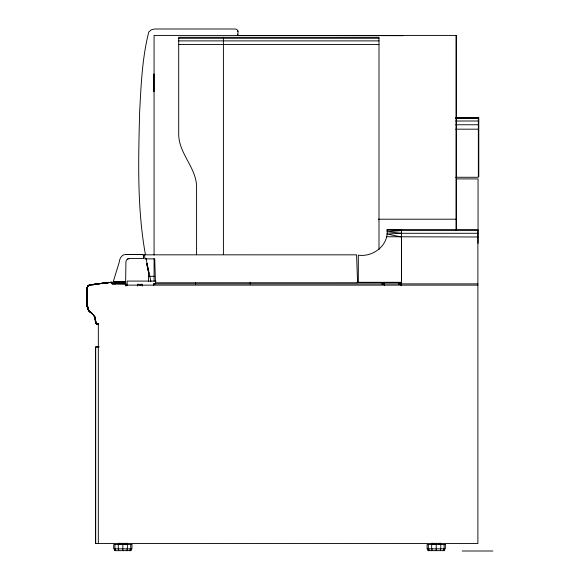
<?xml version="1.0" encoding="UTF-8"?>
<svg xmlns="http://www.w3.org/2000/svg" width="580" height="580" viewBox="0 0 580 580"><rect width="100%" height="100%" fill="white"/><g stroke="black" fill="none" stroke-linecap="round" stroke-linejoin="round"><path stroke-width="0.87" d="M142.194 286.027L142.194 284.265L140.94 284.265L140.94 284.947L138.787 284.947L138.787 284.265L137.518 284.28L137.518 286.041M456.221 35.423L456.221 230.412L456.221 35.423L154.07 35.423L154.07 255.033M95.033 284.229L104.791 282.938L89.639 284.874L87.805 286.165L87.21 287.404L87.159 306.769C87.522 312.642 95.584 313.57 95.403 319.993M125.911 285.976L125.548 283.801L125.918 283.808L125.874 285.773M89.139 285.055L87.283 287.144L87.42 308.321L88.928 311.068L93.46 315.012L94.924 318.231L95.954 323.546L98.325 324.002L98.325 543.547M87.863 306.748L87.848 309.459L87.37 308.147M113.252 281.699L119.248 262.167C119.516 258.709 121.597 254.548 125.534 254.482L142.571 254.424L143.391 255.142L143.463 258.542L129.188 258.557L127.564 259.013L126.375 260.202L125.918 261.827L125.65 282.134L113.274 282.134L113.252 281.699L125.65 282.134L121.227 281.633M237.865 35.619C238.01 33.43 238.793 29.217 235.451 29L154.592 29.007L151.337 29.79L148.792 31.98C142.107 58.087 141.071 85.499 139.628 112.353C138.431 159.848 136.974 207.814 145.45 254.78M87.515 287.252L88.269 285.65L87.138 288.05L87.159 306.769L88.102 308.197M87.805 286.165L87.138 288.05L87.972 285.969L87.66 286.375M87.544 286.563L87.138 288.05L87.544 286.563L87.138 288.05L87.355 286.948M477.891 233.29L401.498 233.29L387.034 234.03L401.498 236.988L401.498 282.54L358.324 282.54L358.324 255.186C373.172 257.295 388.955 245.217 387.005 229.593L477.891 229.593L477.891 543.547L95.533 543.489L95.533 346.978L98.788 346.978M87.283 287.144L87.159 306.769L87.21 287.404L87.29 294.343M87.159 287.716L87.225 287.346M87.87 286.078L88.269 285.65M88.138 285.781L88.682 285.317M88.566 285.411L89.639 284.874L106.923 282.685M89.052 285.106L111.331 282.271L112.172 283.801L115.609 283.903M127.564 259.013L129.188 258.557M97.911 346.717L99.013 346.419M89.574 284.889L111.331 282.271L112.172 283.801L125.838 283.917L125.896 285.128L477.891 285.128M106.756 283.7L106.647 282.822L111.389 282.279L112.157 283.431L111.389 282.279L89.639 284.874L93.242 284.7M106.647 282.822L111.331 282.271M104.806 283.047L111.766 282.445M477.891 230.586L401.498 230.586L387.121 231.703L401.498 233.29M382.553 283.91L384.33 283.881L384.33 285.686M399.279 283.91L401.063 283.881L401.063 285.686M381.64 283.91L384.33 283.881M398.373 283.91L401.063 283.881L153.613 283.881L153.613 285.686M125.534 254.482L143.057 254.569M98.745 323.995C93.895 325.199 95.932 318.572 94.714 316.129M178.698 38.266L378.994 38.266M178.698 40.883L378.994 40.883M178.698 44.464L378.994 44.464M456.141 117.602L478.783 117.573L478.783 176.762M455.721 117.646L478.34 117.646L478.34 177.27L455.721 177.27M455.721 118.516L478.34 118.516M455.721 121.01L478.34 121.01M455.721 124.758L478.34 124.758M455.721 129.18L478.34 129.18M456.598 178.916L478.058 178.916L478.058 243.303M378.45 219.204L456.221 219.204M477.891 236.988L386.621 236.749M148.473 276.29L154.657 276.29M156.085 281.082L127.165 281.082L127.165 285.614M357.149 282.308L401.548 282.308M111.976 282.714L111.737 282.416L112.157 283.431L111.389 282.279L112.172 283.801L125.874 283.975L125.548 283.801M401.498 283.881L477.891 283.881M98.556 323.988L96.795 323.988L95.7 323.132L94.641 316.107M98.955 346.927L95.7 346.927L95.7 543.438M462.202 551L492.862 551M237.445 35.438L402.89 35.67M153.613 283.881L155.397 283.91M401.498 230.586L387.056 230.144L401.498 229.593L401.498 285.686M95.78 323.263L95.606 322.422L96.635 323.959L95.656 323.024M88.573 310.648L91.886 313.193M96.635 323.959L95.954 323.546L95.439 320.588L96.077 321.958M88.928 311.068L90.922 312.482L87.42 308.321M90.067 312.011L89.262 311.38L90.922 312.482L88.015 309.778M91.647 313.012L92.35 313.628M111.389 282.279L112.172 283.801M145.986 258.281L150.923 281.662M148.777 273.267L146.791 263.53L148.799 272.999M146.791 263.53L148.792 273.405M237.786 30.58L237.96 31.559M95.149 317.586L96.048 322.893M106.938 282.786L107.039 283.663M92.901 284.483L93.003 285.338M237.488 34.017L237.619 35.634M143.391 255.142L143.463 258.52M444.628 548.854L444.628 550.645L427.815 550.645L427.815 548.854M444.12 544.562L444.12 548.854M443.497 548.854L443.497 550.645M440.778 544.562L440.778 548.854M440.51 543.155L440.51 544.562M440.423 548.854L440.423 550.645M439.937 543.155L439.937 544.562M438.364 543.155L438.364 544.562M436.218 543.155L436.218 550.645M434.072 543.155L434.072 544.562M432.506 543.155L432.506 544.562M432.02 548.854L432.02 550.645M431.926 543.155L431.926 544.562M431.658 544.562L431.658 548.854M428.939 548.854L428.939 550.645M428.323 544.562L428.323 548.854M378.994 249.56L378.994 37.309L178.698 37.309L178.698 133.879C178.56 153.758 196.721 167.649 196.584 187.529L196.584 254.576M250.234 282.308L250.234 284.12M223.409 37.309L223.409 254.584M195.511 282.38L195.511 284.12M154.07 258.651L154.07 281.242M148.473 271.447L148.473 281.51M131.232 548.854L131.232 550.645L114.419 550.645L114.419 548.854M130.725 544.562L130.725 548.854M130.108 548.854L130.108 550.645M127.39 544.562L127.39 548.854M127.121 543.155L127.121 544.562M127.027 548.854L127.027 550.645M126.541 543.155L126.541 544.562M124.975 543.155L124.975 544.562M122.829 543.155L122.829 550.645M120.683 543.155L120.683 544.562M119.11 543.155L119.11 544.562M118.624 548.854L118.624 550.645M118.537 543.155L118.537 544.562M118.269 544.562L118.269 548.854M115.55 548.854L115.55 550.645M114.927 544.562L114.927 548.854M95.569 320.602L95.569 321.313M114.159 281.626L114.151 282.134L114.159 281.692L125.65 282.134L114.159 281.626M144.529 254.83L144.891 258.876L154.729 258.89L155.469 282.779L357.563 282.743L356.584 254.838L144.529 254.83M154.019 74.167L153.439 74.167L153.439 91.51L154.019 91.51L154.019 74.167M131.95 544.562L113.709 544.562L113.709 548.854L131.95 548.854L131.95 544.562M445.338 544.562L427.098 544.562L427.098 548.854L445.338 548.854L445.338 544.562M87.848 309.459L87.805 306.834L87.848 309.459"/></g></svg>
